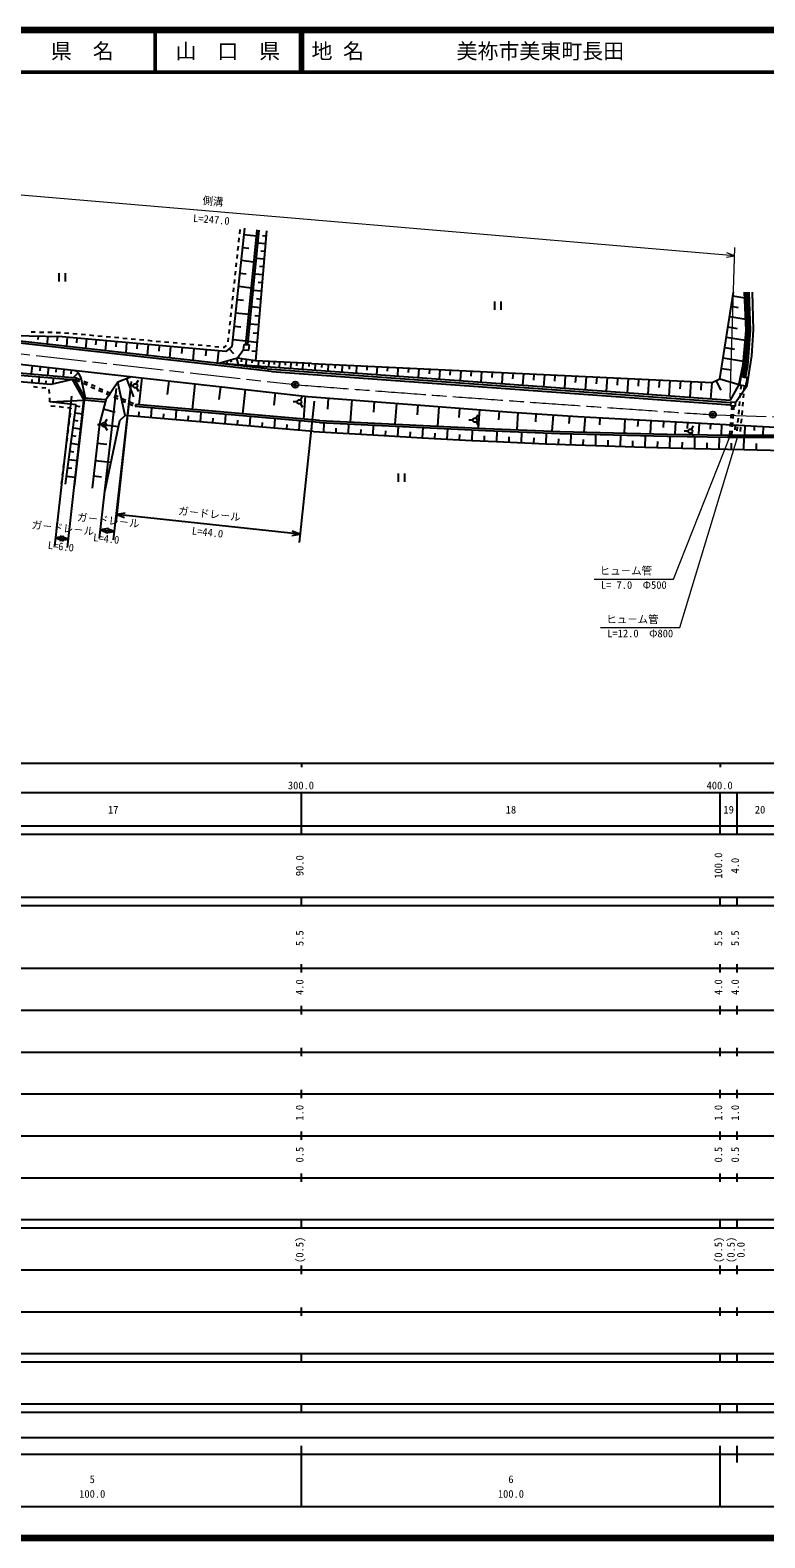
# Model space of a CAD drawing. Units: millimetres, scale not verified. Extents: x 40000 to 680000, y 20000 to 380000.
# Drawn here: x 303170 to 478644, y 20000 to 380000 of the extents above; entities that cross this region are included whole.
import ezdxf
from ezdxf.enums import TextEntityAlignment as Align

# ---------------------------------------------------------------- set-up
doc = ezdxf.new("R2010")
doc.units = ezdxf.units.MM
doc.header["$LTSCALE"] = 1000
doc.header["$PDMODE"] = 32
doc.header["$PDSIZE"] = 500
doc.linetypes.add('CHAIN', pattern=[18.5, 12, -1.5, 3.5, -1.5])
for name, color, linetype, lineweight in [('S-BGD', 7, 'Continuous', 25), ('S-BMK', 2, 'CHAIN', 13), ('S-BMK-SRVR', 3, 'Continuous', 25), ('S-STR-HTXT', 7, 'Continuous', 13), ('S-STR-STRC', 7, 'Continuous', 25), ('S-TTL', 2, 'Continuous', 140), ('S-TTL-BAND', 7, 'Continuous', 25), ('S-TTL-LINE', 7, 'Continuous', 50)]:
    doc.layers.add(name, color=color, linetype=linetype, lineweight=lineweight)
doc.layers.add('S-TTL-TXT', color=7, linetype='Continuous')
doc.styles.add('@ＭＳ ゴシック', font='')
doc.styles.add('ＭＳ ゴシック', font='')
doc.styles.get('@ＭＳ ゴシック').set_extended_font_data('@MS Gothic')
doc.styles.get('ＭＳ ゴシック').set_extended_font_data('MS Gothic')

msp = doc.modelspace()

# ---------------------------------------------------------------- linework, layer by layer
at = {"layer": 'S-BGD'}
for p, q in [((354383, 332759), (351369, 304502)), ((353233, 331403), (353339, 332397)), ((354660, 304940), (357390, 332293)), ((355158, 304891), (357887, 332243)), ((359637, 332051), (356963, 301030)), ((352808, 327425), (352914, 328420)), ((353020, 329414), (353127, 330408)), ((353888, 328117), (355425, 327953)), ((354216, 331191), (357247, 330867)), ((359374, 328998), (357579, 329153)), ((359529, 330793), (358631, 330871)), ((352384, 323448), (352490, 324442)), ((352596, 325437), (352702, 326431)), ((353560, 325043), (356634, 324715)), ((359058, 325333), (357214, 325492)), ((359217, 327178), (358295, 327257)), ((310000, 322000), (310000, 320000)), ((311500, 322000), (311500, 320000)), ((351960, 319471), (352066, 320465)), ((352172, 321459), (352278, 322454)), ((353230, 321948), (354788, 321782)), ((358734, 321568), (356838, 321731)), ((358897, 323463), (357949, 323545)), ((351748, 317482), (351854, 318476)), ((352897, 318832), (356013, 318500)), ((358400, 317699), (356453, 317867)), ((358568, 319647), (357594, 319731)), ((351323, 313504), (351429, 314499)), ((351536, 315493), (351642, 316487)), ((352563, 315695), (354142, 315527)), ((358058, 313724), (356057, 313897)), ((358230, 315725), (357230, 315812)), ((414077, 315234), (414077, 313234)), ((415577, 315234), (415577, 313234)), ((470636, 314066), (472306, 313800)), ((471028, 316535), (473863, 316085)), ((350899, 309527), (351005, 310521)), ((351111, 311516), (351217, 312510)), ((352226, 312536), (355385, 312199)), ((357705, 309640), (355650, 309818)), ((357883, 311696), (356855, 311785)), ((470244, 311597), (474089, 310986)), ((360782, 298508), (277322, 307889)), ((359798, 299121), (278005, 308316)), ((310821, 306808), (287262, 307275)), ((303401, 307955), (304400, 307935)), ((305078, 306101), (305170, 306920)), ((305400, 307915), (306400, 307896)), ((307252, 305028), (307460, 306874)), ((307400, 307876), (308400, 307856)), ((309399, 307836), (310399, 307816)), ((309634, 305801), (309749, 306829)), ((349925, 303246), (310821, 306808)), ((311397, 307759), (312393, 307669)), ((312036, 306697), (311837, 304513)), ((313389, 307578), (314385, 307487)), ((314316, 306489), (314212, 305349)), ((315381, 307396), (316376, 307306)), ((316597, 306282), (316389, 304001)), ((317372, 307215), (318368, 307124)), ((318927, 306069), (318818, 304879)), ((319364, 307034), (320360, 306943)), ((321356, 306852), (322352, 306761)), ((323348, 306671), (324343, 306580)), ((325339, 306489), (326335, 306399)), ((327331, 306308), (328327, 306217)), ((329323, 306126), (330319, 306036)), ((350475, 305549), (350581, 306544)), ((350687, 307538), (350793, 308533)), ((351545, 306153), (354747, 305812)), ((351887, 309356), (353488, 309185)), ((357526, 307557), (356470, 307648)), ((469460, 306658), (474001, 305937)), ((469852, 309127), (472027, 308782)), ((251920, 305713), (369527, 292493)), ((321306, 305853), (321090, 303473)), ((323738, 305631), (323625, 304389)), ((326221, 305405), (325995, 302921)), ((328759, 305174), (328640, 303878)), ((331350, 304938), (331114, 302346)), ((331315, 305945), (332310, 305854)), ((333306, 305764), (334302, 305673)), ((333998, 304696), (333875, 303344)), ((335298, 305582), (336294, 305491)), ((336703, 304450), (336457, 301745)), ((337290, 305401), (338286, 305310)), ((339282, 305219), (340277, 305129)), ((339466, 304198), (339338, 302787)), ((341273, 305038), (342269, 304947)), ((342289, 303941), (342032, 301119)), ((343265, 304856), (344261, 304766)), ((345172, 303679), (345038, 302206)), ((345257, 304675), (346253, 304584)), ((347249, 304494), (348244, 304403)), ((348118, 303410), (347850, 300465)), ((349240, 304312), (349590, 304280)), ((349590, 304280), (350080, 304706)), ((351369, 304502), (349925, 303246)), ((350721, 303938), (351701, 302811)), ((354133, 303687), (352681, 301684)), ((354133, 303687), (354262, 304980)), ((354133, 303687), (355427, 303557)), ((354262, 304980), (355556, 304851)), ((357344, 305444), (355231, 305626)), ((355427, 303557), (355556, 304851)), ((357153, 303237), (356097, 303328)), ((469068, 304189), (471422, 303816)), ((308143, 295352), (238507, 301271)), ((277158, 299658), (314050, 296511)), ((277197, 300156), (314178, 297002)), ((303613, 299903), (303390, 297922)), ((305593, 299680), (305482, 298690)), ((307520, 299463), (307309, 297588)), ((309395, 299253), (309290, 298315)), ((311220, 299047), (311021, 297271)), ((312996, 298848), (312896, 297960)), ((352681, 301684), (348262, 300418)), ((348493, 300484), (470426, 291635)), ((349133, 300668), (349201, 300433)), ((349504, 300774), (349546, 300628)), ((350089, 300941), (350257, 300356)), ((351013, 301206), (351143, 300753)), ((352472, 301624), (352889, 300165)), ((356963, 301030), (352681, 301684)), ((353666, 301533), (353558, 300829)), ((354750, 300030), (354846, 301353)), ((356228, 300531), (356272, 301136)), ((370330, 300383), (356963, 301030)), ((357707, 300994), (357650, 299820)), ((358942, 300935), (358913, 300318)), ((359798, 299121), (470490, 291088)), ((360178, 300876), (360119, 299641)), ((361445, 300815), (361414, 300166)), ((362743, 300753), (362681, 299455)), ((364075, 300689), (364042, 300007)), ((365440, 300624), (365374, 299259)), ((366839, 300557), (366805, 299840)), ((368273, 300488), (368205, 299054)), ((369744, 300418), (369708, 299664)), ((371252, 300345), (371179, 298838)), ((372797, 300271), (372759, 299479)), ((374382, 300195), (374306, 298611)), ((376006, 300118), (375966, 299285)), ((377672, 300038), (377592, 298372)), ((379379, 299956), (379337, 299081)), ((381129, 299872), (381045, 298122)), ((383617, 299752), (383573, 298833)), ((385969, 297764), (386105, 299634)), ((388533, 298549), (388603, 299515)), ((390956, 297402), (391101, 299396)), ((393524, 298250), (393599, 299278)), ((395943, 297040), (396097, 299159)), ((398515, 297950), (398595, 299040)), ((400930, 296679), (401092, 298922)), ((403507, 297650), (403590, 298803)), ((468284, 299251), (470706, 298867)), ((468676, 301720), (473551, 300946)), ((303613, 295737), (303684, 296564)), ((305266, 295597), (305406, 297249)), ((306918, 295456), (306988, 296282)), ((313299, 296575), (308143, 295352)), ((308705, 296967), (308576, 295455)), ((316066, 291661), (313299, 296575)), ((314644, 298156), (313509, 297059)), ((316502, 291906), (313901, 296524)), ((314178, 297002), (314050, 296511)), ((314050, 296511), (314963, 296102)), ((314178, 297002), (315090, 296593)), ((316373, 292136), (315318, 296889)), ((315875, 295692), (316787, 295282)), ((316002, 296183), (316914, 295773)), ((317827, 295364), (318739, 294954)), ((324114, 295914), (321286, 291699)), ((327396, 297229), (324114, 295914)), ((325843, 288019), (324114, 295914)), ((326156, 296732), (327858, 292485)), ((328530, 295523), (329030, 296389)), ((329873, 296951), (329153, 290544)), ((336280, 296230), (335920, 293027)), ((342522, 295529), (341838, 289449)), ((360782, 298508), (470446, 290548)), ((405917, 296317), (406088, 298685)), ((408498, 297351), (408586, 298566)), ((410903, 295955), (411084, 298447)), ((413490, 297051), (413582, 298329)), ((415890, 295593), (416080, 298210)), ((418481, 296752), (418578, 298092)), ((420877, 295231), (421076, 297973)), ((423472, 296452), (423574, 297854)), ((425864, 294869), (426072, 297736)), ((428464, 296152), (428570, 297617)), ((430851, 294507), (431068, 297498)), ((433455, 295853), (433566, 297380)), ((435838, 294145), (436064, 297261)), ((438447, 295553), (438562, 297143)), ((440825, 293783), (441060, 297024)), ((443438, 295254), (443558, 296905)), ((445812, 293421), (446056, 296787)), ((448429, 294954), (448554, 296668)), ((450798, 293059), (451052, 296550)), ((453421, 294655), (453550, 296431)), ((455785, 292697), (456048, 296312)), ((458412, 294355), (458546, 296194)), ((460772, 292335), (461044, 296075)), ((463404, 294065), (463543, 295976)), ((465759, 291973), (466037, 295795)), ((466966, 296310), (468137, 294013)), ((467892, 296782), (472479, 295366)), ((472551, 295344), (474140, 295096)), ((472948, 295282), (472859, 294286)), ((473591, 297123), (473925, 297058)), ((304942, 294707), (303946, 294798)), ((306934, 294524), (305938, 294615)), ((307781, 293235), (307724, 294233)), ((307895, 291280), (307839, 292236)), ((307895, 291280), (316066, 291661)), ((316066, 291661), (313649, 271044)), ((321153, 291209), (316066, 291661)), ((321286, 291699), (316110, 292159)), ((317699, 294873), (318612, 294463)), ((319524, 294053), (320436, 293644)), ((319651, 294544), (320563, 294135)), ((321286, 291699), (319719, 285960)), ((321348, 293234), (322261, 292824)), ((321476, 293725), (322388, 293315)), ((323173, 292415), (324085, 292005)), ((323300, 292906), (324212, 292496)), ((325124, 292086), (326037, 291677)), ((327780, 295089), (326780, 295089)), ((328530, 294656), (329030, 293790)), ((348602, 294845), (348260, 291805)), ((354525, 294180), (353876, 288410)), ((361693, 293374), (361368, 290489)), ((367727, 291673), (368227, 292539)), ((368860, 292568), (368465, 287151)), ((374379, 292125), (374188, 289508)), ((379972, 291701), (379590, 286462)), ((472770, 293290), (472681, 292294)), ((473563, 293166), (473473, 292170)), ((473741, 295158), (473652, 294162)), ((314177, 290561), (307895, 291280)), ((307905, 291239), (307895, 291280)), ((308161, 290252), (308156, 290271)), ((309134, 290140), (308161, 290252)), ((311121, 289912), (310128, 290026)), ((311587, 271571), (314177, 290561)), ((312961, 289702), (312115, 289799)), ((312689, 287571), (312816, 288563)), ((312943, 289555), (312961, 289702)), ((313913, 288625), (315682, 288384)), ((314135, 290259), (315005, 290141)), ((320708, 289581), (323483, 288822)), ((325843, 288019), (324538, 286719)), ((324997, 291595), (325909, 291186)), ((370862, 284133), (325843, 288019)), ((326822, 290776), (327734, 290366)), ((326949, 291267), (327861, 290857)), ((328418, 290607), (328291, 290116)), ((372264, 286321), (328291, 290116)), ((372298, 286820), (328418, 290607)), ((329110, 288891), (329011, 287745)), ((332154, 289783), (331957, 287491)), ((335001, 288383), (334902, 287237)), ((338046, 289274), (337848, 286983)), ((343937, 288766), (343739, 286474)), ((349828, 288257), (349630, 285966)), ((366977, 291240), (365977, 291240)), ((367727, 290807), (368227, 289941)), ((385370, 291292), (385185, 288767)), ((390638, 290892), (390276, 285937)), ((395781, 290502), (395608, 288133)), ((400801, 290121), (400459, 285438)), ((405701, 289750), (405539, 287530)), ((409673, 287313), (410173, 288179)), ((410484, 289387), (410161, 284961)), ((415153, 289033), (415001, 286955)), ((419685, 288702), (419385, 284593)), ((423973, 288412), (423833, 286503)), ((428063, 288135), (427781, 284277)), ((470603, 288346), (470522, 287349)), ((470764, 290340), (470683, 289343)), ((471101, 288306), (471021, 287309)), ((471262, 290299), (471182, 289303)), ((472414, 289306), (472325, 288310)), ((472592, 291298), (472503, 290302)), ((473206, 289182), (473117, 288186)), ((473384, 291174), (473295, 290178)), ((312182, 283603), (312309, 284595)), ((312436, 285587), (312562, 286579)), ((313425, 285053), (315262, 284802)), ((313671, 286856), (314556, 286735)), ((319719, 285960), (317995, 270662)), ((320287, 285790), (319287, 285790)), ((319713, 285910), (324258, 285398)), ((324538, 286719), (321015, 270119)), ((321037, 286223), (321537, 287089)), ((321037, 285357), (321537, 284491)), ((340892, 287874), (340794, 286729)), ((346784, 287366), (346685, 286220)), ((352675, 286857), (352576, 285712)), ((355719, 287749), (355522, 285457)), ((358566, 286349), (358467, 285203)), ((361611, 287240), (361413, 284949)), ((364457, 285840), (364358, 284695)), ((367502, 286732), (367304, 284440)), ((370349, 285332), (370250, 284186)), ((372298, 286820), (411918, 284875)), ((373312, 286269), (373201, 284003)), ((376209, 284982), (376153, 283839)), ((379218, 285980), (379105, 283675)), ((382114, 284673), (382057, 283511)), ((385124, 285690), (385009, 283347)), ((391029, 285400), (390913, 283019)), ((396935, 285110), (396817, 282691)), ((402841, 284820), (402721, 282363)), ((408923, 286880), (407923, 286880)), ((408747, 284530), (408625, 282035)), ((409673, 286447), (410173, 285581)), ((411918, 284875), (429723, 284204)), ((431966, 287871), (431837, 286112)), ((435691, 287643), (435429, 284062)), ((439247, 287454), (439123, 285756)), ((445194, 287137), (445018, 283823)), ((448351, 286969), (448267, 285391)), ((451425, 286806), (451258, 283668)), ((454418, 286646), (454338, 285150)), ((457333, 286491), (457176, 283534)), ((460172, 286340), (460096, 284921)), ((461095, 284665), (461595, 285531)), ((462937, 286193), (462793, 283501)), ((465629, 286050), (465557, 284704)), ((468321, 285906), (468184, 283340)), ((470442, 286353), (470361, 285356)), ((470940, 286312), (470860, 285316)), ((471552, 285734), (471490, 284567)), ((472058, 285322), (471969, 284326)), ((472236, 287314), (472147, 286318)), ((472850, 285198), (472761, 284202)), ((473028, 287190), (472939, 286194)), ((473887, 285610), (473764, 283304)), ((476124, 285491), (476067, 284419)), ((478268, 285377), (478158, 283294)), ((311929, 281619), (312055, 282611)), ((312920, 281345), (314826, 281085)), ((313175, 283216), (314093, 283091)), ((319201, 281365), (321473, 281109)), ((370862, 284133), (385009, 283347)), ((385009, 283347), (396817, 282691)), ((388018, 284364), (387961, 283183)), ((393923, 284055), (393865, 282855)), ((396817, 282691), (408625, 282035)), ((399828, 283746), (399769, 282527)), ((405733, 283437), (405673, 282199)), ((408625, 282035), (414531, 281758)), ((411639, 283136), (411577, 281886)), ((414626, 284273), (414531, 281758)), ((414531, 281758), (426346, 281245)), ((417533, 282895), (417485, 281629)), ((420535, 284050), (420439, 281501)), ((423441, 282656), (423392, 281373)), ((426444, 283827), (426346, 281245)), ((426346, 281245), (449985, 280451)), ((429349, 282416), (429300, 281116)), ((429723, 284204), (455301, 283567)), ((432320, 283639), (432254, 280988)), ((435242, 282223), (435208, 280880)), ((438231, 283492), (438164, 280794)), ((441153, 282063), (441119, 280708)), ((444142, 283345), (444074, 280622)), ((447064, 281904), (447030, 280537)), ((450053, 283198), (449985, 280451)), ((452975, 281745), (452940, 280365)), ((455301, 283567), (469761, 283313)), ((455944, 283056), (455896, 280279)), ((458876, 281599), (458851, 280194)), ((460345, 284232), (459345, 284232)), ((461095, 283799), (461595, 282933)), ((461856, 282952), (461806, 280108)), ((464787, 281465), (464762, 280031)), ((467718, 279969), (467778, 282847)), ((469761, 283313), (485891, 283277)), ((470281, 284359), (470200, 283362)), ((470674, 279907), (470705, 281385)), ((470779, 284319), (470699, 283322)), ((471880, 283330), (471878, 283308)), ((473629, 279845), (473692, 282801)), ((476639, 279781), (476672, 281314)), ((311422, 277652), (311548, 278644)), ((311675, 279636), (311802, 280627)), ((312395, 277496), (314374, 277226)), ((312660, 279439), (313613, 279309)), ((318739, 277262), (322442, 276845)), ((449985, 280451), (461806, 280108)), ((461806, 280108), (473629, 279845)), ((473629, 279845), (483192, 279644)), ((310915, 273684), (311041, 274676)), ((311168, 275668), (311295, 276660)), ((312125, 275517), (313115, 275382)), ((391106, 274151), (391106, 272151)), ((392606, 274151), (392606, 272151)), ((310661, 271700), (310788, 272692)), ((311855, 273538), (313909, 273258)), ((318321, 273558), (320173, 273350))]:
    msp.add_line(p, q, dxfattribs=at)
for points in [[(370330, 300383), (466040, 295838), (467892, 296782), (471169, 317423)], [(470426, 291635), (472458, 295265), (473483, 300194), (474210, 308265), (473803, 317423)], [(471662, 291103), (474439, 295145), (475546, 302206), (475893, 308444), (475716, 317423)], [(473199, 297200), (473760, 300058), (474396, 308303), (474120, 317423)], [(473527, 297136), (474093, 300013), (474732, 308295), (474455, 317423)], [(473989, 297045), (474559, 299949), (475202, 308284), (474925, 317423)], [(473591, 297123), (473527, 297136), (473200, 297200), (472915, 297259), (472551, 295344)], [(474140, 295096), (474470, 296955), (473988, 297045), (473925, 297058)], [(369527, 292493), (418103, 288809), (434017, 287732), (490018, 284752), (514912, 284026), (515691, 283536), (515591, 283155)], [(372264, 286321), (411896, 284376), (429708, 283704), (455291, 283067), (469756, 282813), (485885, 282777), (500995, 282478), (510735, 282157), (513497, 282100)]]:
    msp.add_lwpolyline(points, dxfattribs=at)
msp.add_lwpolyline([(470499, 291197), (470432, 290367), (471595, 290273), (471662, 291103)], close=True, dxfattribs=at)
for centre in [(328280, 295089), (367477, 291240), (320787, 285790), (409423, 286880), (460845, 284232)]:
    msp.add_circle(centre, 500, dxfattribs=at)
msp.add_arc((312771, 296346), 2605, 12.04308, 68.21741, dxfattribs=at)
at = {"layer": 'S-BMK'}
for p, q in [((267851, 306438), (365734, 295435)), ((466971, 288151), (481214, 287700))]:
    msp.add_line(p, q, dxfattribs=at)
msp.add_arc((1055788, 9178980), 8910331, 265.56795, 266.20133, dxfattribs=at)
at = {"layer": 'S-BMK-SRVR'}
for centre in [(366480, 295351), (466221, 288175)]:
    msp.add_circle(centre, 750, dxfattribs=at)
for p in [(366480, 295351), (466221, 288175)]:
    msp.add_point(p, dxfattribs=at)
at = {"layer": 'S-STR-HTXT'}
for p, q in [((471425, 326132), (221820, 347272)), ((470348, 292100), (471489, 328131)), ((469457, 325779), (471425, 326132)), ((471425, 326132), (469544, 326810)), ((456840, 248937), (470447, 283311)), ((458377, 237366), (472280, 283307)), ((437840, 248937), (456840, 248937)), ((439377, 237366), (458377, 237366))]:
    msp.add_line(p, q, dxfattribs=at)
at = {"layer": 'S-STR-STRC'}
for p, q in [((327272, 296070), (323658, 262379)), ((313045, 292599), (309023, 256824)), ((316012, 292265), (311990, 256491)), ((323697, 294466), (319676, 258691)), ((327043, 294089), (323022, 258315)), ((371021, 291378), (367407, 257686)), ((325848, 264676), (323872, 264367)), ((367620, 259675), (323872, 264367)), ((323872, 264367), (325737, 263646)), ((312214, 258478), (310352, 259208)), ((321877, 260977), (319899, 260678)), ((319899, 260678), (323245, 260302)), ((319899, 260678), (321761, 259948)), ((321268, 260004), (323245, 260302)), ((323245, 260302), (321384, 261032)), ((365644, 259366), (367620, 259675)), ((367620, 259675), (365755, 260395)), ((311224, 259110), (309247, 258812)), ((309247, 258812), (312214, 258478)), ((309247, 258812), (311109, 258082)), ((310236, 258180), (312214, 258478))]:
    msp.add_line(p, q, dxfattribs=at)
at = {"layer": 'S-TTL'}
for p, q in [((680000, 380000), (40000, 380000)), ((40000, 20000), (680000, 20000))]:
    msp.add_line(p, q, dxfattribs=at)
at = {"layer": 'S-TTL-BAND'}
for p, q in [((40000, 205000), (579000, 205000)), ((368000, 205000), (368000, 204000)), ((468000, 205000), (468000, 204000)), ((68000, 198000), (579000, 198000)), ((368000, 188000), (368000, 198000)), ((468000, 188000), (468000, 198000)), ((472000, 188000), (472000, 198000)), ((40000, 190000), (579000, 190000)), ((40000, 188000), (579000, 188000)), ((40000, 173000), (579000, 173000)), ((368000, 171000), (368000, 173000)), ((468000, 171000), (468000, 173000)), ((472000, 171000), (472000, 173000)), ((40000, 171000), (579000, 171000)), ((40000, 156000), (579000, 156000)), ((368000, 155000), (368000, 157000)), ((468000, 155000), (468000, 157000)), ((472000, 155000), (472000, 157000)), ((46000, 146000), (579000, 146000)), ((368000, 145000), (368000, 147000)), ((468000, 145000), (468000, 147000)), ((472000, 145000), (472000, 147000)), ((368000, 135000), (368000, 137000)), ((468000, 135000), (468000, 137000)), ((472000, 135000), (472000, 137000)), ((52000, 136000), (579000, 136000)), ((46000, 126000), (579000, 126000)), ((368000, 125000), (368000, 127000)), ((468000, 125000), (468000, 127000)), ((472000, 125000), (472000, 127000)), ((52000, 116000), (579000, 116000)), ((368000, 115000), (368000, 117000)), ((468000, 115000), (468000, 117000)), ((472000, 115000), (472000, 117000)), ((46000, 106000), (579000, 106000)), ((368000, 105000), (368000, 107000)), ((468000, 105000), (468000, 107000)), ((472000, 105000), (472000, 107000)), ((40000, 96000), (579000, 96000)), ((40000, 94000), (579000, 94000)), ((368000, 94000), (368000, 96000)), ((468000, 94000), (468000, 96000)), ((472000, 94000), (472000, 96000)), ((49000, 84000), (579000, 84000)), ((368000, 83000), (368000, 85000)), ((468000, 83000), (468000, 85000)), ((472000, 83000), (472000, 85000)), ((40000, 74000), (579000, 74000)), ((368000, 73000), (368000, 75000)), ((468000, 73000), (468000, 75000)), ((472000, 73000), (472000, 75000)), ((40000, 64000), (579000, 64000)), ((40000, 62000), (579000, 62000)), ((368000, 62000), (368000, 64000)), ((468000, 62000), (468000, 64000)), ((472000, 62000), (472000, 64000)), ((40000, 52000), (579000, 52000)), ((368000, 50000), (368000, 52000)), ((468000, 50000), (468000, 52000)), ((472000, 50000), (472000, 52000)), ((40000, 50000), (579000, 50000)), ((71000, 44000), (565000, 44000)), ((40000, 40000), (579000, 40000)), ((368000, 27500), (368000, 42000)), ((468000, 27500), (468000, 42000)), ((472000, 38000), (472000, 42000)), ((68000, 27500), (579000, 27500))]:
    msp.add_line(p, q, dxfattribs=at)
at = {"layer": 'S-TTL-LINE'}
for p, q in [((333000, 380000), (333000, 370000)), ((367750, 380000), (367750, 370000)), ((368250, 380000), (368250, 370000)), ((40000, 370000), (680000, 370000))]:
    msp.add_line(p, q, dxfattribs=at)

# ---------------------------------------------------------------- texts
at = {"layer": 'S-STR-HTXT', "style": 'ＭＳ ゴシック'}
msp.add_text('側溝', height=1833, rotation=355.159, dxfattribs=at).set_placement((346707, 337698), align=Align.BOTTOM_CENTER)
at = {"layer": 'S-STR-HTXT', "style": '@ＭＳ ゴシック'}
msp.add_text('L=247.0', height=1833, rotation=355.159, dxfattribs=at).set_placement((346538, 335705), align=Align.TOP_CENTER)
at = {"layer": 'S-STR-HTXT', "style": 'ＭＳ ゴシック'}
for p in [(439215, 249437), (440752, 237866)]:
    msp.add_text('ヒュ－ム管', height=1833, dxfattribs=at).set_placement(p, align=Align.BOTTOM_LEFT)
for s, p in [('L= 7.0\u3000Φ500', (447340, 248437)), ('L=12.0\u3000Φ800', (448877, 236866))]:
    msp.add_text(s, height=1833, dxfattribs=at).set_placement(p, align=Align.TOP_CENTER)
at = {"layer": 'S-STR-STRC', "style": 'ＭＳ ゴシック'}
for rotation, p in [(353.586, (310842, 259639)), (353.586, (321684, 261484)), (353.878, (345853, 263015))]:
    msp.add_text('ガ－ドレ－ル', height=1833, rotation=rotation, dxfattribs=at).set_placement(p, align=Align.BOTTOM_CENTER)
at = {"layer": 'S-STR-STRC', "style": '@ＭＳ ゴシック'}
for s, rotation, p in [('L=4.0', 353.586, (321461, 259497)), ('L=44.0', 353.878, (345639, 261027)), ('L=6.0', 353.586, (310618, 257651))]:
    msp.add_text(s, height=1833, rotation=rotation, dxfattribs=at).set_placement(p, align=Align.TOP_CENTER)
at = {"layer": 'S-TTL-BAND', "style": 'ＭＳ ゴシック'}
for s, p in [('300.0', (367844, 198195)), ('400.0', (467844, 198195)), ('17', (323000, 192405)), ('18', (418000, 192405)), ('19', (470000, 192405)), ('20', (477500, 192405)), ('5', (318000, 32523)), ('6', (418000, 32523)), ('100.0', (318000, 29033)), ('100.0', (418000, 29033))]:
    msp.add_text(s, height=1833, dxfattribs=at).set_placement(p, align=Align.BOTTOM_CENTER)
for s, p in [('90.0', (369000, 180500)), ('100.0', (469000, 180500)), ('4.0', (473000, 180500)), ('5.5', (369000, 163174)), ('5.5', (469000, 163174)), ('5.5', (473000, 163174)), ('4.0', (369000, 151500)), ('4.0', (469000, 151500)), ('4.0', (473000, 151500)), ('1.0', (369000, 121500)), ('1.0', (469000, 121500)), ('1.0', (473000, 121500)), ('0.5', (369000, 111500)), ('0.5', (469000, 111500)), ('0.5', (473000, 111500)), ('(0.5)', (369000, 88764)), ('(0.5)', (469000, 88764)), ('(0.5)', (472000, 88764)), ('0.0', (474370, 88764))]:
    msp.add_text(s, height=1833, rotation=90, dxfattribs=at).set_placement(p, align=Align.BOTTOM_CENTER)
at = {"layer": 'S-TTL-TXT', "style": 'ＭＳ ゴシック'}
for s, p in [('県\u3000名', (315625, 375000)), ('山\u3000口\u3000県', (350375, 375000))]:
    msp.add_text(s, height=3666, dxfattribs=at).set_placement(p, align=Align.MIDDLE_CENTER)
for s, p in [('地 名', (370380, 375000)), ('美祢市美東町長田', (405024, 375000))]:
    msp.add_text(s, height=3666, dxfattribs=at).set_placement(p, align=Align.MIDDLE_LEFT)

doc.saveas('drawing.dxf')
